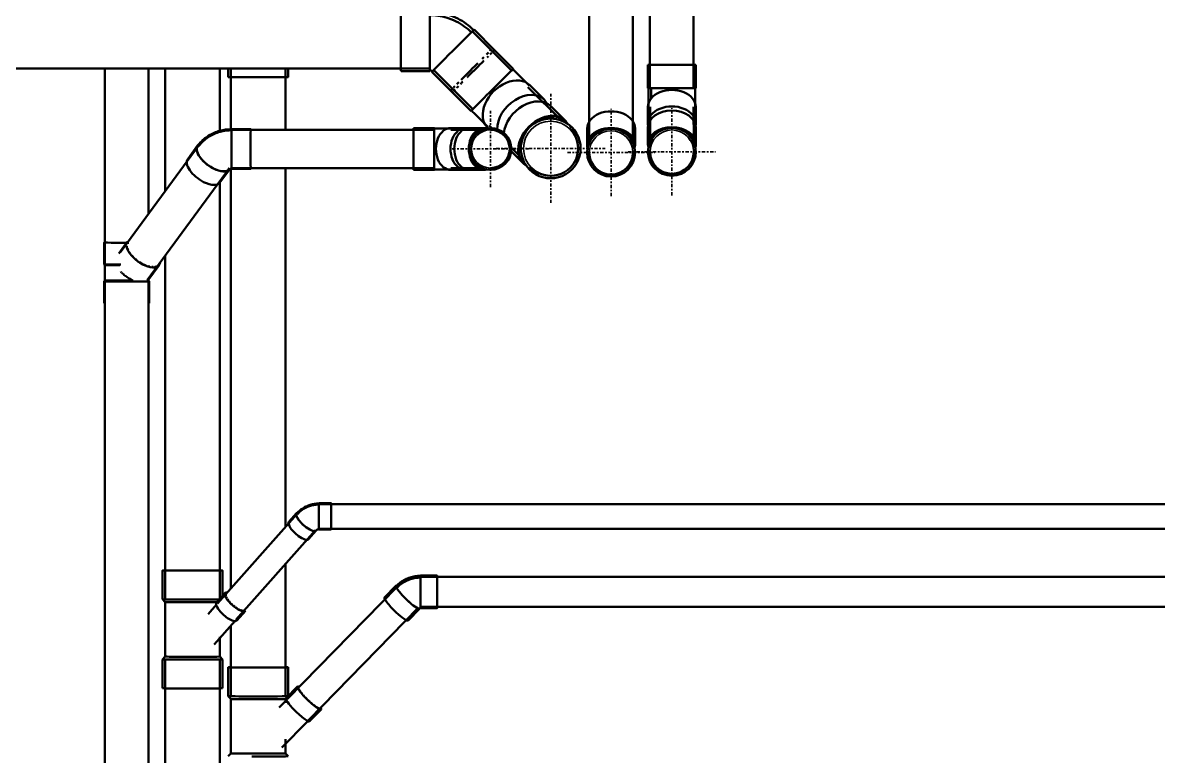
# Model space of a CAD drawing. Header units: millimetres. Extents: x -108050 to 96605, y 58136 to 140997.
# Drawn here: x 68815 to 72980, y 116617 to 119307 of the extents above; entities that cross this region are included whole.
import ezdxf

# ---------------------------------------------------------------- set-up
doc = ezdxf.new("R2010")
doc.units = ezdxf.units.MM
doc.linetypes.add('Center', pattern=[29.999999, 12, -6, 6, -6])
doc.layers.add('P-PIPE', color=3, linetype='Continuous', lineweight=50)
doc.layers.add('P-PIPE-CNTR', color=3, linetype='Center', lineweight=35)

# ---------------------------------------------------------------- blocks, each defined once
blk = doc.blocks.new('DSC_uPVC_Elbow_TienPhong - Standard-2073657-HẦM')
at = {"layer": 'P-PIPE'}
for p, q in [((70885.3, 118919.6), (70885.3, 118858.7)), ((71060.7, 118858.7), (71060.7, 118919.6))]:
    blk.add_line(p, q, dxfattribs=at)
at = {"layer": 'P-PIPE', "flags": 128}
for points in [[(70887.2, 118845.2), (70887.2, 118847.3), (70887.2, 118849.5), (70887.2, 118851.9), (70887.2, 118854.4), (70887.2, 118857), (70887.2, 118858.7)], [(71058.7, 118858.7), (71058.7, 118856), (71058.7, 118853.5), (71058.7, 118851.1), (71058.7, 118848.7), (71058.7, 118846.6), (71058.7, 118845.1)], [(70887.2, 118830.6), (70887.2, 118830.8), (70887.2, 118831.2), (70887.2, 118831.7), (70887.2, 118832.4), (70887.2, 118833.3), (70887.2, 118834.3), (70887.2, 118835.4), (70887.2, 118836.7)], [(70897.3, 118790.1), (70895.8, 118793.1), (70894.3, 118796.3), (70893, 118799.4), (70891.8, 118802.7), (70890.8, 118805.9), (70889.9, 118809.2), (70889.1, 118812.6), (70888.4, 118815.9), (70887.9, 118819.3), (70887.5, 118822.7), (70887.3, 118826.2), (70887.2, 118829.6)], [(71058.7, 118827.1), (71058.5, 118823.7), (71058.1, 118820.2), (71057.6, 118816.8), (71057, 118813.5), (71056.3, 118810.1), (71055.4, 118806.8), (71054.4, 118803.5), (71053.2, 118800.3), (71052, 118797.1), (71050.6, 118794), (71049, 118790.9)], [(71058.7, 118837.6), (71058.7, 118836.2), (71058.7, 118835), (71058.7, 118833.9), (71058.7, 118833), (71058.7, 118832.2), (71058.7, 118831.5), (71058.7, 118831.1), (71058.7, 118830.7), (71058.7, 118830.5)]]:
    blk.add_lwpolyline(points, dxfattribs=at)
at = {"layer": 'P-PIPE'}
for centre, radius, start, end in [((70973, 118830.5), 87.7, 0, 180), ((70973, 118830.5), 87.7, 180, 0), ((70973, 118829.9), 80, 180, 0)]:
    blk.add_arc(centre, radius, start, end, dxfattribs=at)
for centre, major_axis, start_param, end_param in [((70973, 118919.6), (87.7, 0), 0, 3.141593), ((70973, 118858.7), (87.7, 0), 0, 3.141593), ((70973, 118858.7), (85.8, 0), 1.570796, 3.195765), ((70973, 118858.7), (85.8, 0), 6.219813, 7.853982), ((70973, 118858.7), (87.7, 0), 3.141593, 3.317788), ((70973, 118858.7), (87.7, 0), 6.10046, 6.283185)]:
    blk.add_ellipse(centre, major_axis=major_axis, ratio=0.706571, start_param=start_param, end_param=end_param, dxfattribs=at)
blk = doc.blocks.new('DSC_uPVC_Elbow_TienPhong - Standard-2073663-HẦM')
at = {"layer": 'P-PIPE'}
for p, q in [((70614.5, 119137.8), (70539.6, 119212.8)), ((70384.6, 119057.8), (70459.6, 118982.8)), ((70727.4, 119025), (70674.6, 119077.8)), ((70519.6, 118922.8), (70522.9, 118919.5))]:
    blk.add_line(p, q, dxfattribs=at)
at = {"layer": 'P-PIPE', "flags": 128}
for points in [[(70612.9, 119136.2), (70616.3, 119132.7), (70619.7, 119129.3), (70623.1, 119125.9), (70626.5, 119122.6), (70629.8, 119119.2), (70633.1, 119115.9), (70636.4, 119112.6), (70639.7, 119109.3), (70642.9, 119106.1), (70646.1, 119102.9), (70649.2, 119099.8), (70652.2, 119096.8), (70655.2, 119093.8), (70658.1, 119090.9), (70661, 119088), (70663.7, 119085.3), (70666.4, 119082.6), (70669, 119080), (70671.5, 119077.5), (70672.9, 119076.1)], [(70521.3, 118924.5), (70518.8, 118927), (70516.3, 118929.5), (70513.6, 118932.2), (70510.9, 118934.9), (70508.1, 118937.7), (70505.2, 118940.6), (70502.3, 118943.5), (70499.3, 118946.5), (70496.2, 118949.6), (70493.1, 118952.7), (70489.9, 118955.9), (70486.6, 118959.2), (70483.4, 118962.4), (70480.1, 118965.7), (70476.7, 118969.1), (70473.3, 118972.5), (70470, 118975.8), (70466.5, 118979.2), (70463.1, 118982.7), (70461.3, 118984.5)]]:
    blk.add_lwpolyline(points, dxfattribs=at)
at = {"layer": 'P-PIPE'}
for centre, major_axis, ratio, start_param, end_param in [((70462.1, 119135.3), (77.5, 77.5), 0.006594, 0.965628, 1.047198), ((70462.1, 119135.3), (77.5, 77.5), 0.006594, 0.656075, 0.785398), ((70462.1, 119135.3), (77.5, 77.5), 0.006594, 0.394276, 0.523599), ((70462.1, 119135.3), (77.5, 77.5), 0.006594, 0.132476, 0.261799), ((70462.1, 119135.3), (77.5, 77.5), 0.006594, 1.574004, 1.832596), ((70537.1, 119060.3), (77.5, 77.5), 0.006594, 0, 3.141593), ((70462.1, 119135.3), (77.5, 77.5), 0.006594, 1.312097, 1.570796), ((70462.1, 119135.3), (77.5, 77.5), 0.006594, 1.270334, 1.308997), ((70537.1, 119060.3), (75.8, 75.8), 0.006594, 0.082673, 0.413367), ((70537.1, 119060.3), (77.5, 77.5), 0.006594, 6.143699, 6.283185), ((70462.1, 119135.3), (77.5, 77.5), 0.006594, 1.835919, 2.094395), ((70597.1, 119000.3), (77.5, 77.5), 0.709434, 0, 3.141593), ((70462.1, 119135.3), (77.5, 77.5), 0.006594, 2.959435, 3.141593), ((70462.1, 119135.3), (77.5, 77.5), 0.006594, 2.75047, 2.879793), ((70462.1, 119135.3), (77.5, 77.5), 0.006594, 2.488671, 2.617994), ((70462.1, 119135.3), (77.5, 77.5), 0.006594, 2.226871, 2.356194), ((70649.9, 118947.5), (77.5, 77.5), 0.709434, 0, 2.530853), ((70649.9, 118947.5), (77.5, 77.5), 0.709434, 6.060244, 6.283185), ((70537.1, 119060.3), (77.5, 77.5), 0.006594, 3.141593, 3.281079), ((70537.1, 119060.3), (75.8, 75.8), 0.006594, 2.728225, 3.058919)]:
    blk.add_ellipse(centre, major_axis=major_axis, ratio=ratio, start_param=start_param, end_param=end_param, dxfattribs=at)
blk = doc.blocks.new('DSC_uPVC_Elbow_TienPhong - Standard-V136-HẦM')
at = {"layer": 'P-PIPE'}
for p, q in [((70804.3, 118948), (70751.5, 119000.9)), ((70606.3, 118836), (70649.3, 118793))]:
    blk.add_line(p, q, dxfattribs=at)
at = {"layer": 'P-PIPE', "flags": 128}
for points in [[(70802.6, 118946.3), (70805, 118944), (70807.2, 118941.7), (70809.4, 118939.6), (70811.4, 118937.5), (70813.4, 118935.6), (70814.6, 118934.4)], [(70821.3, 118927.7), (70822.5, 118926.5), (70823.6, 118925.4), (70824.5, 118924.4), (70825.3, 118923.6), (70826, 118922.9), (70826.6, 118922.4), (70827, 118922), (70827.3, 118921.7), (70827.4, 118921.5)], [(70830.4, 118918.4), (70833.3, 118915.2), (70836, 118911.9), (70838.6, 118908.5), (70841, 118904.9), (70843.3, 118901.3), (70845.4, 118897.6), (70847.4, 118893.8), (70849.3, 118890)], [(70662.8, 118783), (70660.9, 118784.8), (70658.9, 118786.8), (70656.8, 118788.9), (70654.6, 118791.1), (70652.3, 118793.4), (70651, 118794.7)], [(70675.8, 118770), (70675.6, 118770.2), (70675.2, 118770.5), (70674.7, 118771), (70674.1, 118771.6), (70673.4, 118772.4), (70672.5, 118773.2), (70671.5, 118774.2), (70670.4, 118775.4)], [(70708.5, 118747.6), (70704.6, 118749.4), (70700.8, 118751.4), (70697, 118753.5), (70693.4, 118755.7), (70689.8, 118758.1), (70686.4, 118760.7), (70683, 118763.3), (70679.8, 118766.2), (70676.7, 118769.1)]]:
    blk.add_lwpolyline(points, dxfattribs=at)
at = {"layer": 'P-PIPE'}
for centre, radius, start, end in [((70751.6, 118845.7), 109.6, 45.0008, 225.0008), ((70751.6, 118845.7), 109.6, 225.0008, 45.0008), ((70752, 118845.3), 100, 225.0008, 45.0008)]:
    blk.add_arc(centre, radius, start, end, dxfattribs=at)
for centre, major_axis, start_param, end_param in [((70674, 118923.4), (77.5, 77.5), 0, 2.419463), ((70726.8, 118870.5), (77.5, 77.5), 0, 3.141593), ((70726.8, 118870.5), (75.8, 75.8), 6.217178, 7.853982), ((70726.8, 118870.5), (77.5, 77.5), 6.098688, 6.283185), ((70726.8, 118870.5), (75.8, 75.8), 1.570796, 3.2076), ((70726.8, 118870.5), (77.5, 77.5), 3.141593, 3.32609)]:
    blk.add_ellipse(centre, major_axis=major_axis, ratio=0.709434, start_param=start_param, end_param=end_param, dxfattribs=at)
blk = doc.blocks.new('DSC_uPVC_Elbow_TienPhong - Standard-2073669-HẦM')
at = {"layer": 'P-PIPE'}
for p, q in [((70308.6, 119348.6), (70202.6, 119348.6)), ((70546, 119206.3), (70471.1, 119281.3)), ((70202.6, 119129.4), (70308.6, 119129.4)), ((70316.1, 119126.3), (70391.1, 119051.3))]:
    blk.add_line(p, q, dxfattribs=at)
at = {"layer": 'P-PIPE', "flags": 128}
for points in [[(70383.8, 119333.4), (70375.2, 119336.2), (70366.4, 119338.7), (70357.6, 119340.9), (70348.7, 119342.7), (70339.7, 119344.1), (70330.6, 119345.1), (70321.6, 119345.8), (70312.5, 119346.2), (70308.6, 119346.2)], [(70379.8, 119322.1), (70371.7, 119324.8), (70363.4, 119327.1), (70355, 119329.2), (70346.5, 119330.8), (70338, 119332.2), (70329.5, 119333.2), (70320.9, 119333.9), (70312.3, 119334.2), (70308.6, 119334.2)], [(70460.7, 119271.4), (70454.7, 119277.1), (70448.3, 119282.8), (70441.6, 119288.3), (70434.7, 119293.4), (70427.6, 119298.3), (70420.3, 119303), (70412.9, 119307.3), (70405.3, 119311.3), (70397.5, 119315), (70389.6, 119318.4), (70381.5, 119321.5), (70379.8, 119322.1)], [(70469.4, 119279.6), (70462.8, 119285.9), (70456, 119291.9), (70449, 119297.7), (70441.7, 119303.2), (70434.2, 119308.3), (70426.6, 119313.2), (70418.7, 119317.8), (70410.6, 119322), (70402.4, 119325.9), (70394.1, 119329.5), (70385.6, 119332.8), (70383.8, 119333.4)], [(70308.6, 119131.8), (70309.1, 119131.8), (70309.6, 119131.8), (70310.1, 119131.7), (70310.7, 119131.6), (70311.2, 119131.6), (70311.7, 119131.4), (70312.2, 119131.3), (70312.7, 119131.2), (70312.9, 119131.1)], [(70312.9, 119131.1), (70313.4, 119130.9), (70313.9, 119130.7), (70314.3, 119130.5), (70314.8, 119130.2), (70315.2, 119130), (70315.7, 119129.7), (70316.1, 119129.4), (70316.5, 119129.1), (70316.9, 119128.8), (70317.3, 119128.4), (70317.7, 119128.1), (70317.8, 119128)]]:
    blk.add_lwpolyline(points, dxfattribs=at)
at = {"layer": 'P-PIPE'}
for centre, major_axis, ratio, start_param, end_param in [((70202.6, 119239), (0, 109.6), 0.006905, 0, 1.568376), ((70308.6, 119239), (0, 109.6), 0.006905, 0, 1.568376), ((70308.6, 119239), (0, 107.2), 0.006905, 0, 0.328274), ((70308.6, 119239), (0, 109.6), 0.006905, 6.177513, 6.280765), ((70393.6, 119203.8), (77.5, 77.5), 0.006594, 0.003171, 1.573967), ((70202.6, 119239), (0, 109.6), 0.006905, 1.568376, 3.139172), ((70308.6, 119239), (0, 109.6), 0.006905, 1.568376, 3.139172), ((70393.6, 119203.8), (77.5, 77.5), 0.006594, 1.573967, 3.141593), ((70468.5, 119128.8), (77.5, 77.5), 0.006594, 0.788569, 0.860045), ((70468.5, 119128.8), (77.5, 77.5), 0.006594, 0.52677, 0.656093), ((70468.5, 119128.8), (77.5, 77.5), 0.006594, 0.264971, 0.394294), ((70468.5, 119128.8), (77.5, 77.5), 0.006594, 0.003171, 0.132494), ((70308.6, 119239), (0, 107.2), 0.006905, 2.808478, 3.139172), ((70468.5, 119128.8), (77.5, 77.5), 0.006594, 1.312168, 1.570761), ((70468.5, 119128.8), (77.5, 77.5), 0.006594, 1.050369, 1.308846), ((70308.6, 119239), (0, 109.6), 0.006905, 3.141593, 3.309618), ((70468.5, 119128.8), (77.5, 77.5), 0.006594, 1.835767, 1.871789), ((70468.5, 119128.8), (77.5, 77.5), 0.006594, 1.573967, 1.832669), ((70468.5, 119128.8), (77.5, 77.5), 0.006594, 2.882964, 3.141593), ((70468.5, 119128.8), (77.5, 77.5), 0.006594, 2.621165, 2.750488), ((70468.5, 119128.8), (77.5, 77.5), 0.006594, 2.359366, 2.488689), ((70468.5, 119128.8), (77.5, 77.5), 0.006594, 2.097566, 2.226889)]:
    blk.add_ellipse(centre, major_axis=major_axis, ratio=ratio, start_param=start_param, end_param=end_param, dxfattribs=at)
blk = doc.blocks.new('DSC_uPVC_Elbow_TienPhong - Standard-2073656-HẦM')
at = {"layer": 'P-PIPE'}
for p, q in [((70324.8, 118920.5), (70248.8, 118920.5)), ((70438.6, 118920.5), (70385, 118920.5)), ((70248.8, 118767.1), (70324.8, 118767.1)), ((70385, 118767.1), (70438.6, 118767.1))]:
    blk.add_line(p, q, dxfattribs=at)
at = {"layer": 'P-PIPE', "flags": 128}
for points in [[(70324.8, 118918.8), (70328.2, 118918.8), (70331.6, 118918.8), (70335, 118918.8), (70338.4, 118918.8), (70341.8, 118918.8), (70345.1, 118918.8), (70348.4, 118918.8), (70351.7, 118918.8), (70354.9, 118918.8), (70358.1, 118918.8), (70361.2, 118918.8), (70364.3, 118918.8), (70367.3, 118918.8), (70370.2, 118918.8), (70373.1, 118918.8), (70375.9, 118918.8), (70378.6, 118918.8), (70381.2, 118918.8), (70383.7, 118918.8), (70385, 118918.8)], [(70385, 118768.8), (70382.6, 118768.8), (70380, 118768.8), (70377.3, 118768.8), (70374.6, 118768.8), (70371.8, 118768.8), (70368.9, 118768.8), (70365.9, 118768.8), (70362.9, 118768.8), (70359.8, 118768.8), (70356.7, 118768.8), (70353.5, 118768.8), (70350.2, 118768.8), (70346.9, 118768.8), (70343.6, 118768.8), (70340.3, 118768.8), (70336.9, 118768.8), (70333.5, 118768.8), (70330.1, 118768.8), (70326.6, 118768.8), (70324.8, 118768.8)]]:
    blk.add_lwpolyline(points, dxfattribs=at)
at = {"layer": 'P-PIPE'}
for centre, major_axis, ratio, start_param, end_param in [((70248.8, 118843.8), (0, 76.7), 0.007, 0, 3.141593), ((70324.8, 118843.8), (0, 76.7), 0.007, 0, 3.141593), ((70324.8, 118843.8), (0, 75), 0.007, 0, 0.19635), ((70324.8, 118843.8), (0, 76.7), 0.007, 6.115314, 6.283185), ((70385, 118843.8), (0, 76.7), 0.709576, 0, 3.141593), ((70438.6, 118843.8), (0, 76.7), 0.709576, 0, 3.141593), ((70438.6, 118843.8), (0, 76.7), 0.709576, 6.156526, 6.283185), ((70324.8, 118843.8), (0, 75), 0.007, 2.945243, 3.141593), ((70324.8, 118843.8), (0, 76.7), 0.007, 3.141593, 3.309464), ((70438.6, 118843.8), (0, 76.7), 0.709576, 3.141593, 3.268252)]:
    blk.add_ellipse(centre, major_axis=major_axis, ratio=ratio, start_param=start_param, end_param=end_param, dxfattribs=at)
blk = doc.blocks.new('DSC_uPVC_Elbow_TienPhong - Standard-V223-HẦM')
at = {"layer": 'P-PIPE'}
for p, q in [((70505.8, 118920.5), (70452.2, 118920.5)), ((70452.2, 118767.1), (70505.8, 118767.1))]:
    blk.add_line(p, q, dxfattribs=at)
at = {"layer": 'P-PIPE', "flags": 128}
for points in [[(70505.8, 118918.8), (70508.1, 118918.8), (70510.4, 118918.8), (70512.5, 118918.8), (70514.6, 118918.8), (70516.5, 118918.8), (70517.9, 118918.8)], [(70523.1, 118918.8), (70524.5, 118918.8), (70525.7, 118918.8), (70526.8, 118918.8), (70527.7, 118918.8), (70528.6, 118918.8), (70529.2, 118918.8), (70529.8, 118918.8), (70530.2, 118918.8), (70530.5, 118918.8), (70530.6, 118918.8)], [(70517.6, 118768.8), (70515.7, 118768.8), (70513.7, 118768.8), (70511.6, 118768.8), (70509.4, 118768.8), (70507.1, 118768.8), (70505.8, 118768.8)], [(70530.6, 118768.8), (70530.4, 118768.8), (70530, 118768.8), (70529.6, 118768.8), (70529, 118768.8), (70528.2, 118768.8), (70527.3, 118768.8), (70526.3, 118768.8), (70525.2, 118768.8), (70523.9, 118768.8), (70522.5, 118768.8)]]:
    blk.add_lwpolyline(points, dxfattribs=at)
at = {"layer": 'P-PIPE'}
for centre, radius, start, end in [((70530.7, 118843.8), 76.7, 90, 270), ((70530.7, 118843.8), 76.7, 270, 90), ((70531.2, 118843.8), 70, 270, 90)]:
    blk.add_arc(centre, radius, start, end, dxfattribs=at)
for centre, major_axis, start_param, end_param in [((70452.2, 118843.8), (0, 76.7), 0, 3.141593), ((70505.8, 118843.8), (0, 76.7), 0, 3.141593), ((70505.8, 118843.8), (0, 75), 6.283077, 7.853982), ((70505.8, 118843.8), (0, 76.7), 6.105246, 6.283185), ((70505.8, 118843.8), (0, 75), 1.570796, 3.141701), ((70505.8, 118843.8), (0, 76.7), 3.141593, 3.319531)]:
    blk.add_ellipse(centre, major_axis=major_axis, ratio=0.709576, start_param=start_param, end_param=end_param, dxfattribs=at)
blk = doc.blocks.new('DSC_uPVC_Elbow_TienPhong - Standard-2088145-HẦM')
at = {"layer": 'P-PIPE'}
for p, q in [((69651.5, 118916.8), (69581.5, 118916.8)), ((69456.6, 118856.3), (69420.4, 118806.9)), ((69538.2, 118720.5), (69574.4, 118769.9)), ((69581.5, 118770.8), (69651.5, 118770.8))]:
    blk.add_line(p, q, dxfattribs=at)
at = {"layer": 'P-PIPE', "flags": 128}
for points in [[(69581.5, 118916), (69576, 118915.9), (69570.5, 118915.7), (69565.1, 118915.2), (69559.6, 118914.6), (69554.2, 118913.8), (69548.8, 118912.8), (69543.4, 118911.6), (69538, 118910.2), (69532.7, 118908.7), (69527.5, 118906.9), (69522.3, 118905), (69517.2, 118902.9), (69512.1, 118900.6), (69507.1, 118898.1), (69502.2, 118895.4), (69497.3, 118892.6), (69492.6, 118889.5), (69488, 118886.3), (69483.5, 118882.9), (69479.1, 118879.3), (69474.8, 118875.5), (69470.7, 118871.5), (69466.7, 118867.3), (69462.9, 118863), (69459.3, 118858.5), (69457.2, 118855.8)], [(69581.5, 118912.3), (69576.2, 118912.2), (69570.8, 118911.9), (69565.4, 118911.5), (69560.1, 118910.9), (69554.8, 118910.1), (69549.5, 118909.1), (69544.3, 118907.9), (69539, 118906.6), (69533.9, 118905.1), (69528.7, 118903.4), (69523.7, 118901.5), (69518.6, 118899.4), (69513.7, 118897.2), (69508.8, 118894.8), (69504, 118892.2), (69499.3, 118889.4), (69494.7, 118886.4), (69490.2, 118883.3), (69485.8, 118879.9), (69481.5, 118876.4), (69477.4, 118872.7), (69473.3, 118868.9), (69469.5, 118864.8), (69465.8, 118860.6), (69462.2, 118856.2), (69460.3, 118853.6)], [(69570.8, 118772.6), (69570.6, 118772.4), (69570.5, 118772.3), (69570.5, 118772.2), (69570.5, 118772.2)], [(69573, 118769.4), (69573, 118769.4), (69573.1, 118769.5), (69573.2, 118769.6), (69573.4, 118769.7), (69573.6, 118769.8), (69573.9, 118770), (69574.2, 118770.1), (69574.6, 118770.3), (69575, 118770.5), (69575.5, 118770.6), (69576, 118770.8), (69576.6, 118770.9), (69577.2, 118771.1), (69577.8, 118771.2), (69578.5, 118771.3), (69579.1, 118771.4), (69579.8, 118771.5), (69580.5, 118771.5), (69581.2, 118771.5), (69581.5, 118771.5)]]:
    blk.add_lwpolyline(points, dxfattribs=at)
at = {"layer": 'P-PIPE'}
for centre, major_axis, ratio, start_param, end_param in [((69581.5, 118843.8), (0, 73), 0.007, 0.188896, 2.168434), ((69581.5, 118843.8), (0, 72.2), 0.007, 0.286671, 0.388198), ((69581.5, 118843.8), (0, 73), 0.007, 0, 0.152752), ((69651.5, 118843.8), (0, 73), 0.007, 6.010264, 8.451619), ((69651.5, 118844.3), (0, 70), 0.007, 0.074038, 0.261513), ((69651.5, 118844.3), (0, 70), 0.007, 6.095424, 6.283185), ((69515.5, 118813.1), (-58.9, 43.2), 0.483984, 6.093836, 8.188231), ((69515.5, 118813.1), (-58.3, 42.7), 0.483984, 0.33425, 3.056963), ((69515.5, 118813.1), (-58.3, 42.7), 0.483984, 6.198556, 6.617435), ((69479.3, 118763.7), (-58.9, 43.2), 0.483984, 0, 1.905046), ((69581.5, 118843.8), (0, 73), 0.007, 2.168434, 3.215631), ((69651.5, 118843.8), (0, 73), 0.007, 2.168434, 3.419844), ((69515.5, 118813.1), (-58.9, 43.2), 0.483984, 1.905046, 3.080274), ((69651.5, 118844.3), (0, 70), 0.007, 2.953832, 3.141593), ((69479.3, 118763.7), (-58.9, 43.2), 0.483984, 1.905046, 3.214043)]:
    blk.add_ellipse(centre, major_axis=major_axis, ratio=ratio, start_param=start_param, end_param=end_param, dxfattribs=at)
blk = doc.blocks.new('DSC_uPVC_Elbow_TienPhong - Standard-2088149-HẦM')
at = {"layer": 'P-PIPE'}
for p, q in [((69947, 117544.3), (69902, 117544.3)), ((69819.7, 117508), (69791.5, 117476.2)), ((69863.3, 117412.5), (69891.5, 117444.3)), ((69902, 117448.3), (69947, 117448.3))]:
    blk.add_line(p, q, dxfattribs=at)
at = {"layer": 'P-PIPE', "flags": 128}
for points in [[(69902, 117543.5), (69897.9, 117543.4), (69893.8, 117543.2), (69889.7, 117542.8), (69885.6, 117542.3), (69881.5, 117541.6), (69877.5, 117540.8), (69873.5, 117539.9), (69869.6, 117538.7), (69865.6, 117537.5), (69861.8, 117536.1), (69858, 117534.5), (69854.2, 117532.8), (69850.5, 117531), (69846.9, 117529), (69843.3, 117526.9), (69839.9, 117524.7), (69836.5, 117522.3), (69833.2, 117519.7), (69830, 117517.1), (69826.9, 117514.3), (69823.9, 117511.4), (69821, 117508.4), (69820.3, 117507.5)], [(69902, 117539.8), (69898, 117539.7), (69894, 117539.5), (69890.1, 117539.1), (69886.1, 117538.6), (69882.2, 117538), (69878.3, 117537.2), (69874.5, 117536.2), (69870.6, 117535.2), (69866.9, 117533.9), (69863.1, 117532.6), (69859.4, 117531.1), (69855.8, 117529.4), (69852.2, 117527.7), (69848.7, 117525.8), (69845.3, 117523.7), (69842, 117521.5), (69838.7, 117519.2), (69835.5, 117516.8), (69832.4, 117514.2), (69829.4, 117511.6), (69826.6, 117508.8), (69823.8, 117505.8), (69823.1, 117505)], [(69890.9, 117444.8), (69891.2, 117445), (69891.4, 117445.3), (69891.7, 117445.5), (69892, 117445.8), (69892.4, 117446.1), (69892.7, 117446.3), (69893.1, 117446.6), (69893.6, 117446.9), (69894, 117447.1), (69894.5, 117447.4), (69895, 117447.6), (69895.5, 117447.8), (69896.1, 117448), (69896.7, 117448.2), (69897.2, 117448.4), (69897.9, 117448.5), (69898.5, 117448.7), (69899.1, 117448.8), (69899.8, 117448.9), (69900.4, 117448.9), (69901.1, 117449), (69901.8, 117449), (69902, 117449)]]:
    blk.add_lwpolyline(points, dxfattribs=at)
at = {"layer": 'P-PIPE'}
for centre, major_axis, ratio, start_param, end_param in [((69902, 117496.3), (0, 48), 0.005, 6.19172, 8.286115), ((69947, 117496.3), (0, 48), 0.005, 5.929921, 8.286115), ((69947, 117496.8), (0, 45), 0.005, 6.19172, 6.283185), ((69827.4, 117444.3), (-35.9, 31.9), 0.328882, 0.016395, 1.848991), ((69855.6, 117476.1), (-35.9, 31.9), 0.328882, 6.17057, 8.132176), ((69855.6, 117476.1), (-35.3, 31.4), 0.328882, 0.278194, 3.070721), ((69855.6, 117476.1), (-35.3, 31.4), 0.328882, 6.212314, 6.56138), ((69902, 117496.3), (0, 48), 0.005, 2.00293, 2.788328), ((69947, 117496.3), (0, 48), 0.005, 2.00293, 3.141593), ((69855.6, 117476.1), (-35.9, 31.9), 0.328882, 1.848991, 3.157988), ((69902, 117496.3), (0, 48), 0.005, 2.907951, 3.141593), ((69947, 117496.3), (0, 48), 0.005, 3.311927, 3.474937), ((69827.4, 117444.3), (-35.9, 31.9), 0.328882, 1.848991, 3.157988)]:
    blk.add_ellipse(centre, major_axis=major_axis, ratio=ratio, start_param=start_param, end_param=end_param, dxfattribs=at)
blk = doc.blocks.new('DSC_uPVC_Elbow_TienPhong - Standard-2088151-HẦM')
at = {"layer": 'P-PIPE'}
for p, q in [((70335.1, 117279.9), (70274.1, 117279.9)), ((70184.2, 117242.2), (70142.1, 117199.1)), ((70228.5, 117114.9), (70270.5, 117158)), ((70274.1, 117159.3), (70335.1, 117159.3))]:
    blk.add_line(p, q, dxfattribs=at)
at = {"layer": 'P-PIPE', "flags": 128}
for points in [[(70274.1, 117278.6), (70269.2, 117278.5), (70264.3, 117278.2), (70259.5, 117277.8), (70254.6, 117277.1), (70249.8, 117276.2), (70245, 117275.2), (70240.3, 117274), (70235.6, 117272.5), (70231, 117270.9), (70226.4, 117269.2), (70221.9, 117267.2), (70217.5, 117265.1), (70213.2, 117262.8), (70209, 117260.3), (70204.8, 117257.6), (70200.8, 117254.8), (70196.9, 117251.9), (70193.1, 117248.7), (70189.4, 117245.5), (70185.9, 117242), (70185.2, 117241.3)], [(70274.1, 117272), (70269.5, 117271.9), (70264.8, 117271.6), (70260.2, 117271.2), (70255.7, 117270.6), (70251.1, 117269.7), (70246.6, 117268.7), (70242.1, 117267.6), (70237.6, 117266.2), (70233.3, 117264.7), (70228.9, 117263), (70224.7, 117261.2), (70220.5, 117259.2), (70216.4, 117257), (70212.4, 117254.6), (70208.5, 117252.1), (70204.7, 117249.5), (70201, 117246.7), (70197.4, 117243.7), (70194, 117240.6), (70190.6, 117237.4), (70189.9, 117236.7)], [(70269.6, 117158.9), (70269.7, 117159), (70269.9, 117159.2), (70270, 117159.3), (70270.2, 117159.4), (70270.4, 117159.6), (70270.6, 117159.7), (70270.8, 117159.8), (70271, 117159.9), (70271.2, 117160), (70271.4, 117160.1), (70271.7, 117160.2), (70271.9, 117160.3), (70272.1, 117160.4), (70272.4, 117160.5), (70272.7, 117160.5), (70272.9, 117160.6), (70273.2, 117160.6), (70273.5, 117160.6), (70273.8, 117160.7), (70274, 117160.7), (70274.1, 117160.7)]]:
    blk.add_lwpolyline(points, dxfattribs=at)
at = {"layer": 'P-PIPE'}
for centre, major_axis, ratio, start_param, end_param in [((70274.1, 117219.6), (0, 60.3), 0.005, 6.235735, 8.068331), ((70335.1, 117219.6), (0, 60.3), 0.005, 5.878062, 8.068331), ((70335.1, 117220.2), (0, 55), 0.005, 6.235735, 6.759334), ((70227.4, 117200.1), (-43.2, 42.1), 0.157298, 6.02785, 7.999576), ((70227.4, 117200.1), (-42.2, 41.2), 0.157298, 0.145594, 3.141593), ((70227.4, 117200.1), (-42.2, 41.2), 0.157298, 6.113599, 6.428779), ((70185.3, 117157), (-43.2, 42.1), 0.157298, 6.16698, 7.999576), ((70227.4, 117200.1), (-43.2, 42.1), 0.157298, 1.71639, 3.287187), ((70274.1, 117219.6), (0, 60.3), 0.005, 1.785146, 3.141593), ((70335.1, 117219.6), (0, 60.3), 0.005, 1.785146, 3.5494), ((70185.3, 117157), (-43.2, 42.1), 0.157298, 1.71639, 3.141593)]:
    blk.add_ellipse(centre, major_axis=major_axis, ratio=ratio, start_param=start_param, end_param=end_param, dxfattribs=at)
blk = doc.blocks.new('DSC_uPVC_Elbow_TienPhong - Standard-2088328-HẦM')
at = {"layer": 'P-PIPE'}
for p, q in [((71107.9, 119152.2), (71107.9, 119066.2)), ((71283.3, 119066.2), (71283.3, 119152.2)), ((71108, 118998.1), (71108.1, 118937.4)), ((71283.5, 118937.7), (71283.4, 118998.4))]:
    blk.add_line(p, q, dxfattribs=at)
at = {"layer": 'P-PIPE', "flags": 128}
for points in [[(71109.9, 118998.1), (71109.9, 119000.9), (71109.9, 119003.8), (71109.9, 119006.7), (71109.9, 119009.8), (71109.9, 119013), (71109.9, 119016.3), (71109.9, 119019.6), (71109.9, 119023), (71109.8, 119026.5), (71109.8, 119030.1), (71109.8, 119033.7), (71109.8, 119037.4), (71109.8, 119041.1), (71109.8, 119044.8), (71109.8, 119048.6), (71109.8, 119052.4), (71109.8, 119056.3), (71109.8, 119060.1), (71109.8, 119064), (71109.8, 119066.2)], [(71119.5, 119028.8), (71119.5, 119030.1), (71119.5, 119033.7), (71119.5, 119037.4), (71119.5, 119041.1), (71119.5, 119044.8), (71119.5, 119048.6), (71119.5, 119052.4), (71119.5, 119056.3), (71119.5, 119060.1), (71119.5, 119064), (71119.5, 119066.2)], [(71281.4, 118998.4), (71281.4, 119001.2), (71281.4, 119004), (71281.4, 119007), (71281.4, 119010.1), (71281.4, 119013.2), (71281.4, 119016.5), (71281.4, 119019.8), (71281.4, 119023.2), (71281.4, 119026.7), (71281.4, 119030.2), (71281.4, 119033.8), (71281.4, 119037.5), (71281.4, 119041.2), (71281.4, 119044.9), (71281.4, 119048.7), (71281.4, 119052.5), (71281.4, 119056.3), (71281.4, 119060.1), (71281.4, 119064), (71281.4, 119066.2)]]:
    blk.add_lwpolyline(points, dxfattribs=at)
at = {"layer": 'P-PIPE'}
for centre, major_axis, ratio, start_param, end_param in [((71195.6, 119152.2), (-87.7, 0), 0.005, 3.141593, 6.281317), ((71195.6, 119066.2), (-87.7, 0), 0.005, 3.141593, 6.281317), ((71195.6, 119066.2), (87.7, 0), 0.005, 3.141593, 3.345528), ((71195.7, 118998.2), (87.7, 0.2), 0.708872, 6.280536, 9.422129), ((71195.6, 119066.2), (85.8, 0), 0.005, 2.862525, 3.047324), ((71195.6, 119066.2), (85.8, 0), 0.005, 0.090531, 0.275331), ((71195.6, 119066.2), (87.7, 0), 0.005, 6.084361, 6.281317), ((71195.8, 118937.6), (87.7, 0.2), 0.708872, 6.280536, 9.422129), ((71195.8, 118937.6), (87.7, 0.2), 0.708872, 3.138943, 3.267152), ((71195.8, 118937.6), (87.7, 0.2), 0.708872, 6.158116, 6.280536)]:
    blk.add_ellipse(centre, major_axis=major_axis, ratio=ratio, start_param=start_param, end_param=end_param, dxfattribs=at)
blk = doc.blocks.new('DSC_uPVC_Elbow_TienPhong - Standard-V234-HẦM')
at = {"layer": 'P-PIPE'}
for p, q in [((71108.1, 118922), (71108.2, 118861.4)), ((71283.6, 118861.7), (71283.5, 118922.4))]:
    blk.add_line(p, q, dxfattribs=at)
at = {"layer": 'P-PIPE', "flags": 128}
for points in [[(71110.2, 118848), (71110.2, 118850.1), (71110.2, 118852.4), (71110.2, 118854.8), (71110.1, 118857.2), (71110.1, 118859.8), (71110.1, 118861.4)], [(71281.7, 118861.7), (71281.7, 118859), (71281.7, 118856.5), (71281.7, 118854), (71281.7, 118851.7), (71281.7, 118849.5), (71281.7, 118848.2)], [(71110.2, 118833.4), (71110.2, 118833.6), (71110.2, 118834), (71110.2, 118834.5), (71110.2, 118835.2), (71110.2, 118836), (71110.2, 118837), (71110.2, 118838.2), (71110.2, 118839.5)], [(71120.4, 118792.9), (71118.8, 118795.9), (71117.4, 118799), (71116.1, 118802.2), (71114.9, 118805.4), (71113.8, 118808.7), (71112.9, 118812), (71112.1, 118815.3), (71111.5, 118818.7), (71110.9, 118822.1), (71110.6, 118825.5), (71110.3, 118828.9), (71110.2, 118832.4)], [(71281.7, 118830.2), (71281.5, 118826.7), (71281.1, 118823.3), (71280.7, 118819.9), (71280.1, 118816.6), (71279.3, 118813.2), (71278.4, 118809.9), (71277.4, 118806.6), (71276.3, 118803.4), (71275, 118800.2), (71273.6, 118797.1), (71272.1, 118794)], [(71281.7, 118840.6), (71281.7, 118839.2), (71281.7, 118838), (71281.7, 118836.9), (71281.7, 118836), (71281.7, 118835.2), (71281.7, 118834.6), (71281.7, 118834.1), (71281.7, 118833.8), (71281.7, 118833.6)]]:
    blk.add_lwpolyline(points, dxfattribs=at)
at = {"layer": 'P-PIPE'}
for centre, radius, start, end in [((71196, 118833.4), 87.7, 0.1071, 180.1071), ((71196, 118833.4), 87.7, 30.1071, 45.1071), ((71196, 118832.9), 80, 32.9242, 39.4564), ((71196, 118833.4), 87.7, 180.1071, 0.1071), ((71196, 118832.9), 80, 180.1071, 0.1071), ((71196, 118833.4), 87.7, 210.1071, 225.1071)]:
    blk.add_arc(centre, radius, start, end, dxfattribs=at)
for centre, major_axis, start_param, end_param in [((71195.8, 118922.2), (87.7, 0.2), 0.000002, 3.141593), ((71195.9, 118861.5), (87.7, 0.2), 0.000002, 3.141593), ((71195.9, 118861.5), (85.8, 0.2), 1.570798, 3.204646), ((71195.9, 118861.5), (85.8, 0.2), 6.229196, 7.853983), ((71195.9, 118861.5), (87.7, 0.2), 3.141594, 3.3241), ((71195.9, 118861.5), (87.7, 0.2), 6.107124, 6.283185)]:
    blk.add_ellipse(centre, major_axis=major_axis, ratio=0.708872, start_param=start_param, end_param=end_param, dxfattribs=at)

msp = doc.modelspace()

# ---------------------------------------------------------------- linework, layer by layer
at = {"layer": 'P-PIPE'}
for p, q in [((71115.6, 119587.2), (71115.6, 119066.2)), ((71275.6, 119066.2), (71275.6, 119587.2)), ((70893, 119476.3), (70893, 118864.6)), ((71053, 118864.6), (71053, 119476.3)), ((70607.8, 119131.1), (70464.3, 119274.5)), ((66267.8, 119139), (70308.6, 119139)), ((69116.1, 119139), (69116.1, 118420.5)), ((69276.1, 118605), (69276.1, 119139)), ((69338, 119139), (69338, 118689.4)), ((69538, 118909.7), (69538, 119139)), ((69569.4, 119139), (69569.4, 119107.3)), ((69579, 119139), (69579, 118915.8)), ((69779, 118913.8), (69779, 119139)), ((69788.6, 119107.3), (69788.6, 119139)), ((70322.9, 119133.1), (70466.3, 118989.6)), ((70792.3, 118946.5), (70667.8, 119071)), ((71115.7, 118998.1), (71115.9, 118867.4)), ((71275.9, 118867.7), (71275.7, 118998.4)), ((70526.4, 118929.6), (70536.2, 118919.7)), ((70324.8, 118913.8), (69581.5, 118913.8)), ((70500.9, 118913.8), (70385, 118913.8)), ((69459.1, 118854.5), (69172.7, 118463.9)), ((70606.6, 118849.3), (70650.9, 118805.1)), ((69272.3, 118363), (69572, 118771.7)), ((69579, 118771), (69579, 117232.3)), ((69581.5, 118773.8), (70324.8, 118773.8)), ((69779, 117457.6), (69779, 118773.8)), ((70385, 118773.8), (70500.9, 118773.8)), ((69538, 117192.3), (69538, 118721.1)), ((69113.6, 118500.5), (69113.6, 118420.5)), ((69198.7, 118503.7), (69167.5, 118461)), ((69338, 118453.4), (69338, 117192.3)), ((69113.6, 118420.5), (69116.1, 118417.5)), ((69116.1, 118417.5), (69116.1, 118361.5)), ((69274.3, 118361.5), (69315.7, 118417.9)), ((69116.1, 118361.5), (69113.6, 118358.5)), ((69113.6, 118358.5), (69113.6, 118278.5)), ((69116.1, 118358.4), (69116, 110130.3)), ((69268.9, 118358.4), (69270.7, 118360.8)), ((69276, 110130.4), (69276.1, 118358.4)), ((69276.1, 118361.5), (69276.1, 118368.2)), ((69278.6, 118358.5), (69276.1, 118361.5)), ((69278.6, 118278.5), (69278.6, 118358.5)), ((77143, 117541.3), (69902, 117541.3)), ((69821.9, 117506), (69529.6, 117176.7)), ((69596.9, 117116.9), (69889.2, 117446.3)), ((69902, 117451.3), (77143, 117451.3)), ((69779, 116836.9), (69779, 117322)), ((69328.4, 117298.3), (69328.4, 117192.3)), ((69547.6, 117203.1), (69547.6, 117298.3)), ((77143.4, 117274.6), (70274.1, 117274.6)), ((70188, 117238.5), (69785, 116825.7)), ((69328.4, 117192.3), (69338, 117182.2)), ((69338, 117182.2), (69338, 116982.2)), ((69558.4, 117215.5), (69526.4, 117179.5)), ((69526.6, 117173.3), (69495.1, 117137.8)), ((69524.9, 117174.1), (69525.2, 117168.3)), ((69600.1, 117114.1), (69632.1, 117150.1)), ((69863.8, 116748.8), (70266.7, 117161.7)), ((70274.1, 117164.6), (77143.4, 117164.6)), ((69517.3, 117027.2), (69593.9, 117113.5)), ((69579, 117096.7), (69579, 116836.9)), ((69589.2, 117111.6), (69594.9, 117111.9)), ((69538, 116982.2), (69538, 117054.3)), ((69338, 116982.2), (69328.4, 116972.1)), ((69328.4, 116972.1), (69328.4, 116866.1)), ((69338, 116972.1), (69338, 111989.2)), ((69547.6, 116972.1), (69538, 116982.2)), ((69538, 111989.2), (69538, 116972.1)), ((69547.6, 116866.1), (69547.6, 116972.1)), ((69569.4, 116942.9), (69569.4, 116836.9)), ((69788.6, 116836.9), (69788.6, 116942.9)), ((69823.3, 116872.5), (69781.3, 116829.4)), ((69569.4, 116836.9), (69579, 116826.8)), ((69579, 116826.8), (69579, 116626.8)), ((69781, 116821.6), (69755.6, 116795.5)), ((69779, 116826.8), (69788.6, 116836.9)), ((69779, 116812.8), (69779, 116826.8)), ((69780.7, 116827.9), (69780.6, 116820.3)), ((69867.6, 116745.1), (69909.6, 116788.2)), ((69766, 116648.6), (69859.8, 116744.7)), ((69858.5, 116744.2), (69866.1, 116744.6)), ((69779, 116626.8), (69779, 116680)), ((69579, 116626.8), (69569.4, 116616.7)), ((69788.6, 116616.7), (69779, 116626.8))]:
    msp.add_line(p, q, dxfattribs=at)
at = {"layer": 'P-PIPE', "lineweight": 35}
for centre, radius, start, end in [((70751.6, 118845.7), 100, 0, 180), ((70530.7, 118843.8), 70, 0, 180), ((70973, 118830.5), 80, 0, 180), ((71196, 118833.4), 80, 0, 180), ((70751.6, 118845.7), 100, 180, 0), ((70530.7, 118843.8), 70, 180, 0), ((70973, 118830.5), 80, 180, 0), ((71196, 118833.4), 80, 180, 0)]:
    msp.add_arc(centre, radius, start, end, dxfattribs=at)
at = {"layer": 'P-PIPE'}
for centre, major_axis, ratio, start_param, end_param in [((69679, 119107.3), (109.6, 0), 0.005, 3.141593, 4.023873), ((69679, 119107.3), (109.6, 0), 0.005, 4.023873, 6.380067), ((69196.1, 118500.5), (-82.5, 0), 0.005823, 6.059047, 7.106245), ((69196.1, 118500.5), (-80, 0), 0.005823, 0.037661, 0.149836), ((69196.1, 118500.5), (-82.5, 0), 0.005823, 0.823059, 1.66832), ((69257.2, 118460.8), (-58.5, 42.9), 0.483984, 0.418232, 0.993404), ((69257.2, 118460.8), (-56.5, 41.4), 0.483984, 0.436852, 0.515282), ((69257.2, 118460.8), (-56.5, 41.4), 0.483984, 0.627454, 0.780457), ((69257.2, 118460.8), (-56.5, 41.4), 0.483984, 0.889254, 0.993404), ((69257.2, 118460.8), (-58.5, 42.9), 0.483984, 0.993404, 3.388595), ((69257.2, 118460.8), (-56.5, 41.4), 0.483984, 0.993404, 1.020521), ((69257.2, 118460.8), (-56.5, 41.4), 0.483984, 1.151053, 1.28232), ((69257.2, 118460.8), (-56.5, 41.4), 0.483984, 1.412853, 1.54412), ((69257.2, 118460.8), (-56.5, 41.4), 0.483984, 1.674652, 1.805919), ((69196.1, 118420.5), (-82.5, 0), 0.005823, 0.037661, 0.823059), ((69196.1, 118417.5), (-80, 0), 0.005823, 0.037661, 1.25788), ((69196.1, 118420.5), (-82.5, 0), 0.005823, 0.823059, 1.312076), ((69215.8, 118404.3), (-58.5, 42.9), 0.483984, 1.186766, 1.255203), ((69215.8, 118404.3), (-58.5, 42.9), 0.483984, 1.269539, 1.506595), ((69257.2, 118460.8), (-56.5, 41.4), 0.483984, 1.936451, 2.067719), ((69257.2, 118460.8), (-56.5, 41.4), 0.483984, 2.198251, 2.329518), ((69257.2, 118460.8), (-56.5, 41.4), 0.483984, 2.46005, 2.5642), ((69257.2, 118460.8), (-56.5, 41.4), 0.483984, 2.721849, 2.826), ((69257.2, 118460.8), (-56.5, 41.4), 0.483984, 2.983649, 3.141593), ((69196.1, 118358.5), (-82.5, 0), 0.005823, 0.037661, 0.823059), ((69196.1, 118358.4), (-80, 0), 0.005823, 0, 1.570796), ((69196.1, 118361.5), (-80, 0), 0.005823, 0.037661, 1.887758), ((69196.1, 118358.5), (-82.5, 0), 0.005823, 0.823059, 2.189413), ((69215.8, 118404.3), (-58.5, 42.9), 0.483984, 1.517003, 1.971944), ((69196.1, 118358.4), (-80, 0), 0.005823, 1.570796, 3.141593), ((69215.8, 118404.3), (-58.5, 42.9), 0.483984, 1.975445, 1.995981), ((69196.1, 118358.5), (-82.5, 0), 0.005823, 2.598299, 3.179254), ((69215.8, 118404.3), (-58.5, 42.9), 0.483984, 3.087799, 3.141593), ((69196.1, 118361.5), (-80, 0), 0.005823, 2.917454, 3.179254), ((69196.1, 118278.5), (-82.5, 0), 0.005823, 0, 0.299461), ((69196.1, 118278.5), (-82.5, 0), 0.005823, 2.874153, 3.179254), ((69438, 117298.3), (109.6, 0), 0.005, 2.731486, 4.233673), ((69438, 117298.3), (100, 0), 0.005, 3.141593, 3.295058), ((69438, 117298.3), (100, 0), 0.005, 3.448275, 3.556858), ((69438, 117298.3), (100, 0), 0.005, 3.673065, 3.818657), ((69438, 117298.3), (100, 0), 0.005, 3.949237, 4.080457), ((69438, 117298.3), (109.6, 0), 0.005, 4.233673, 6.690295), ((69438, 117298.3), (100, 0), 0.005, 4.211036, 4.233673), ((69438, 117298.3), (100, 0), 0.005, 4.233673, 4.342256), ((69438, 117298.3), (100, 0), 0.005, 4.472836, 4.495473), ((69438, 117298.3), (100, 0), 0.005, 5.019071, 5.127654), ((69438, 117298.3), (100, 0), 0.005, 5.258234, 5.389454), ((69438, 117298.3), (100, 0), 0.005, 5.520033, 5.651253), ((69438, 117298.3), (100, 0), 0.005, 5.766703, 5.913052), ((69438, 117298.3), (100, 0), 0.005, 6.066269, 6.283185), ((69438, 117192.3), (109.6, 0), 0.005, 3.141593, 4.233673), ((69438, 117182.2), (100, 0), 0.005, 3.186476, 5.80447), ((69438, 117192.3), (109.6, 0), 0.005, 4.233673, 5.871027), ((69563.3, 117146.8), (-36.9, 32.7), 0.328882, 6.196407, 7.505404), ((69438, 117182.2), (100, 0), 0.005, 5.80447, 5.865845), ((69595.2, 117182.8), (-36.9, 32.7), 0.328882, 5.867269, 7.505404), ((69595.2, 117182.8), (-33.7, 29.9), 0.328882, 0, 0.237613), ((69595.2, 117182.8), (-33.7, 29.9), 0.328882, 0.349089, 0.511564), ((69595.2, 117182.8), (-33.7, 29.9), 0.328882, 0.610888, 0.778326), ((69595.2, 117182.8), (-33.7, 29.9), 0.328882, 0.872688, 1.004086), ((69595.2, 117182.8), (-33.7, 29.9), 0.328882, 1.134487, 1.222219), ((69595.2, 117182.8), (-36.9, 32.7), 0.328882, 1.222219, 3.054814), ((69595.2, 117182.8), (-33.7, 29.9), 0.328882, 1.222219, 1.263287), ((69563.3, 117146.8), (-36.9, 32.7), 0.328882, 1.222219, 3.141593), ((69595.2, 117182.8), (-33.7, 29.9), 0.328882, 1.396286, 1.527685), ((69595.2, 117182.8), (-33.7, 29.9), 0.328882, 1.658086, 1.789484), ((69595.2, 117182.8), (-33.7, 29.9), 0.328882, 1.919885, 2.051284), ((69595.2, 117182.8), (-33.7, 29.9), 0.328882, 2.181685, 2.313083), ((69595.2, 117182.8), (-33.7, 29.9), 0.328882, 2.443484, 2.531215), ((69595.2, 117182.8), (-33.7, 29.9), 0.328882, 2.705283, 2.793015), ((69595.2, 117182.8), (-33.7, 29.9), 0.328882, 2.914059, 3.054814), ((69438, 116972.1), (109.6, 0), 0.005, 3.141593, 4.233673), ((69438, 116982.2), (100, 0), 0.005, 3.186476, 5.80447), ((69438, 116972.1), (109.6, 0), 0.005, 4.233673, 6.328068), ((69438, 116982.2), (100, 0), 0.005, 5.80447, 6.328068), ((69679, 116942.9), (109.6, 0), 0.005, 2.732207, 4.493063), ((69679, 116942.9), (100, 0), 0.005, 3.141593, 3.293848), ((69679, 116942.9), (100, 0), 0.005, 3.445866, 3.555647), ((69679, 116942.9), (100, 0), 0.005, 3.707665, 3.817446), ((69679, 116942.9), (100, 0), 0.005, 3.94804, 4.079246), ((69679, 116942.9), (100, 0), 0.005, 4.209839, 4.341045), ((69679, 116942.9), (109.6, 0), 0.005, 4.493063, 6.68986), ((69679, 116942.9), (100, 0), 0.005, 4.471639, 4.493063), ((69679, 116942.9), (100, 0), 0.005, 5.016662, 5.126443), ((69679, 116942.9), (100, 0), 0.005, 5.257037, 5.388243), ((69679, 116942.9), (100, 0), 0.005, 5.518836, 5.650042), ((69679, 116942.9), (100, 0), 0.005, 5.766365, 5.911841), ((69679, 116942.9), (100, 0), 0.005, 6.06386, 6.283185), ((69438, 116866.1), (109.6, 0), 0.005, 3.141593, 4.233673), ((69438, 116866.1), (109.6, 0), 0.005, 4.233673, 6.328068), ((69866.5, 116830.4), (-43.2, 42.1), 0.157298, 5.868501, 7.701097), ((69866.5, 116830.4), (-39.4, 38.4), 0.157298, 0, 0.227764), ((69866.5, 116830.4), (-39.4, 38.4), 0.157298, 0.370714, 0.447414), ((69866.5, 116830.4), (-39.4, 38.4), 0.157298, 0.577767, 0.709213), ((69866.5, 116830.4), (-39.4, 38.4), 0.157298, 0.839567, 0.971013), ((69679, 116836.9), (109.6, 0), 0.005, 3.184067, 4.493063), ((69679, 116826.8), (100, 0), 0.005, 3.184067, 6.06386), ((69679, 116836.9), (109.6, 0), 0.005, 4.493063, 6.325659), ((69679, 116826.8), (100, 0), 0.005, 6.06386, 6.325659), ((69824.4, 116787.2), (-43.2, 42.1), 0.157298, 0, 1.417911), ((69866.5, 116830.4), (-39.4, 38.4), 0.157298, 1.101366, 1.232812), ((69866.5, 116830.4), (-39.4, 38.4), 0.157298, 1.363165, 1.417911), ((69866.5, 116830.4), (-43.2, 42.1), 0.157298, 1.417911, 3.512306), ((69866.5, 116830.4), (-39.4, 38.4), 0.157298, 1.417911, 1.494612), ((69866.5, 116830.4), (-39.4, 38.4), 0.157298, 1.624965, 1.756411), ((69866.5, 116830.4), (-39.4, 38.4), 0.157298, 1.886764, 2.01821), ((69866.5, 116830.4), (-39.4, 38.4), 0.157298, 2.148564, 2.28001), ((69824.4, 116787.2), (-43.2, 42.1), 0.157298, 1.417911, 3.250507), ((69866.5, 116830.4), (-39.4, 38.4), 0.157298, 2.410363, 2.541809), ((69866.5, 116830.4), (-39.4, 38.4), 0.157298, 2.631789, 2.803609), ((69866.5, 116830.4), (-39.4, 38.4), 0.157298, 2.90844, 3.141593), ((69679, 116626.8), (100, 0), 0.005, 3.184067, 6.06386), ((69679, 116616.7), (109.6, 0), 0.005, 4.493063, 6.325659), ((69679, 116626.8), (100, 0), 0.005, 6.06386, 6.325659)]:
    msp.add_ellipse(centre, major_axis=major_axis, ratio=ratio, start_param=start_param, end_param=end_param, dxfattribs=at)
at = {"layer": 'P-PIPE-CNTR'}
for p, q in [((70751.6, 118645.7), (70751.6, 119045.7)), ((70530.7, 118703.8), (70530.7, 118983.8)), ((70973, 118670.5), (70973, 118990.5)), ((71196, 118673.4), (71196, 118993.4)), ((70551.6, 118845.7), (70951.6, 118845.7)), ((70390.7, 118843.8), (70670.7, 118843.8)), ((70530.7, 118843.8), (70530.7, 118843.8)), ((70813, 118830.5), (71133, 118830.5)), ((70973, 118830.5), (70973, 118830.5)), ((71036, 118833.4), (71356, 118833.4)), ((71196, 118833.4), (71196, 118833.4))]:
    msp.add_line(p, q, dxfattribs=at)

# ---------------------------------------------------------------- block references
at = {"layer": 'P-PIPE'}
for name in ['DSC_uPVC_Elbow_TienPhong - Standard-2073669-HẦM', 'DSC_uPVC_Elbow_TienPhong - Standard-2073663-HẦM', 'DSC_uPVC_Elbow_TienPhong - Standard-2088328-HẦM', 'DSC_uPVC_Elbow_TienPhong - Standard-V136-HẦM', 'DSC_uPVC_Elbow_TienPhong - Standard-2073657-HẦM', 'DSC_uPVC_Elbow_TienPhong - Standard-V234-HẦM', 'DSC_uPVC_Elbow_TienPhong - Standard-2088145-HẦM', 'DSC_uPVC_Elbow_TienPhong - Standard-2073656-HẦM', 'DSC_uPVC_Elbow_TienPhong - Standard-V223-HẦM', 'DSC_uPVC_Elbow_TienPhong - Standard-2088149-HẦM', 'DSC_uPVC_Elbow_TienPhong - Standard-2088151-HẦM']:
    msp.add_blockref(name, (0, 0), dxfattribs=at)

doc.saveas('drawing.dxf')
